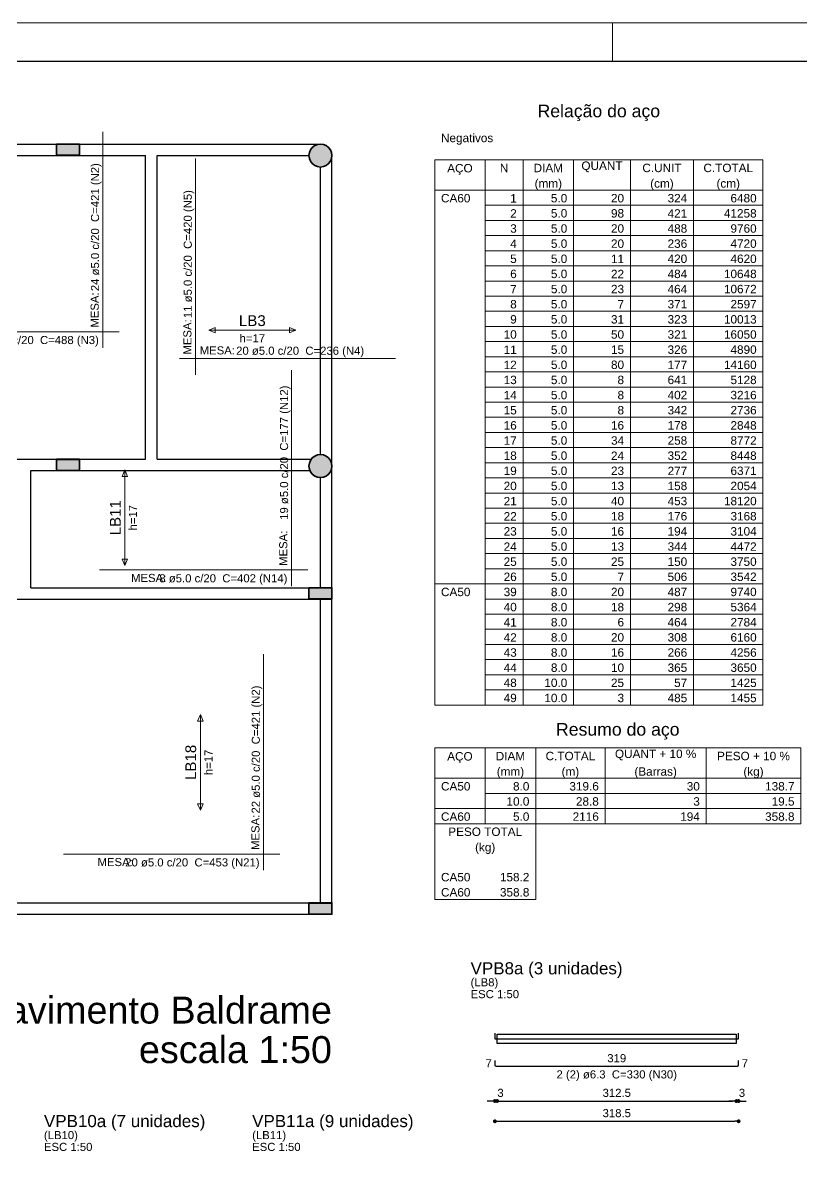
# Model space of a CAD drawing. Header units: millimetres. Extents: x 0 to 84.1, y 0 to 59.4.
# Drawn here: x 50.69 to 71.03, y 29.61 to 59.4 of the extents above; entities that cross this region are included whole.
import ezdxf

# ---------------------------------------------------------------- set-up
doc = ezdxf.new("R2010")
doc.units = ezdxf.units.MM
doc.header["$MEASUREMENT"] = 0
doc.layers.get('0').update_dxf_attribs({"color": 1, "lineweight": 13})
for name, color, linetype, lineweight in [('Descrição da armadura', 2, 'Continuous', 20), ('DT-Forma', 4, 'Continuous', 30), ('DT-Relação do aço', 2, 'Continuous', 20), ('DT-Textos', 2, 'Continuous', 20), ('DT-Título', 3, 'Continuous', 25), ('FO-Pilares', 5, 'Continuous', 35), ('FO-Vigas', 3, 'Continuous', 25), ('FOLHA EXTERNA', 1, 'Continuous', 13), ('Folha_padrão', 3, 'Continuous', 25), ('Textos armaduras', 1, 'Continuous', 13)]:
    doc.layers.add(name, color=color, linetype=linetype, lineweight=lineweight)
for name, color, linetype in [('DT-Armadura positiva', 170, 'Continuous'), ('DT-Cotas', 12, 'Continuous'), ('FO-Hachuras dos pilares', 18, 'Continuous')]:
    doc.layers.add(name, color=color, linetype=linetype)
doc.styles.add('Arial', font='')
doc.styles.get('Arial').set_extended_font_data('Arial')
doc.dimstyles.new('UM_50.000000', dxfattribs={"dimtxt": 0.18, "dimasz": 0.1, "dimexe": 0.1, "dimexo": 0.2, "dimgap": 0, "dimtad": 1, "dimtih": 1, "dimtoh": 1, "dimdec": 1, "dimlfac": 50, "dimzin": 0, "dimdsep": 46, "dimtxsty": 'Standard', "dimcen": 0.09, "dimdle": 0.1, "dimadec": 1, "dimazin": 2, "dimtfac": 1, "dimtdec": 4, "dimtofl": 0, "dimtmove": 0, "dimatfit": 3, "dimfxl": 1, "dimtolj": 1, "dimarcsym": 0})

# ---------------------------------------------------------------- blocks, each defined once
blk = doc.blocks.new('_Dot')
at = {"color": 0, "linetype": 'ByBlock', "lineweight": -2}
blk.add_line((-0.5, 0), (-1, 0), dxfattribs=at)
at = {"color": 0, "linetype": 'ByBlock', "const_width": 0.5}
blk.add_lwpolyline([(-0.25, 0, 1), (0.25, 0, 1)], format="xyb", close=True, dxfattribs=at)
blk = doc.blocks.new('*D44')
at = {"layer": 'Defpoints', "color": 0}
for p in [(63.026, 30.676), (69.396, 30.676), (69.396, 30.676)]:
    blk.add_point(p, dxfattribs=at)
at = {"layer": 'DT-Cotas', "color": 0, "lineweight": -2}
blk.add_line((63.126, 30.676), (69.296, 30.676), dxfattribs=at)
at = {"layer": 'DT-Cotas', "color": 0, "lineweight": -2, "xscale": 0.1, "yscale": 0.1, "zscale": 0.1, "rotation": 180}
blk.add_blockref('_Dot', (63.026, 30.676), dxfattribs=at)
at = {"layer": 'DT-Cotas', "color": 0, "lineweight": -2, "xscale": 0.1, "yscale": 0.1, "zscale": 0.1}
blk.add_blockref('_Dot', (69.396, 30.676), dxfattribs=at)
at = {"layer": 'DT-Cotas', "insert": (66.211, 30.888), "char_height": 0.2118, "attachment_point": 5, "rotation": 0.0057, "style": 'Arial'}
blk.add_mtext('\\A1;318.5', dxfattribs=at)
blk = doc.blocks.new('*D45')
at = {"layer": 'Defpoints', "color": 0}
for p in [(63.026, 31.206), (63.086, 31.206), (63.086, 31.206)]:
    blk.add_point(p, dxfattribs=at)
at = {"layer": 'DT-Cotas', "color": 0, "lineweight": -2}
for p, q in [((62.926, 31.206), (62.826, 31.206)), ((63.186, 31.206), (63.286, 31.206))]:
    blk.add_line(p, q, dxfattribs=at)
at = {"layer": 'DT-Cotas', "color": 0, "lineweight": -2, "xscale": 0.1, "yscale": 0.1, "zscale": 0.1}
blk.add_blockref('_Dot', (63.026, 31.206), dxfattribs=at)
at = {"layer": 'DT-Cotas', "color": 0, "lineweight": -2, "xscale": 0.1, "yscale": 0.1, "zscale": 0.1, "rotation": 180}
blk.add_blockref('_Dot', (63.086, 31.206), dxfattribs=at)
at = {"layer": 'DT-Cotas', "insert": (63.173, 31.418), "char_height": 0.2118, "attachment_point": 5, "rotation": 0.0057, "style": 'Arial'}
blk.add_mtext('\\A1;3', dxfattribs=at)
blk = doc.blocks.new('*D46')
at = {"layer": 'Defpoints', "color": 0}
for p in [(63.086, 31.206), (69.336, 31.206), (69.336, 31.206)]:
    blk.add_point(p, dxfattribs=at)
at = {"layer": 'DT-Cotas', "color": 0, "lineweight": -2}
blk.add_line((63.186, 31.206), (69.236, 31.206), dxfattribs=at)
at = {"layer": 'DT-Cotas', "color": 0, "lineweight": -2, "xscale": 0.1, "yscale": 0.1, "zscale": 0.1, "rotation": 180}
blk.add_blockref('_Dot', (63.086, 31.206), dxfattribs=at)
at = {"layer": 'DT-Cotas', "color": 0, "lineweight": -2, "xscale": 0.1, "yscale": 0.1, "zscale": 0.1}
blk.add_blockref('_Dot', (69.336, 31.206), dxfattribs=at)
at = {"layer": 'DT-Cotas', "insert": (66.211, 31.418), "char_height": 0.2118, "attachment_point": 5, "rotation": 0.0057, "style": 'Arial'}
blk.add_mtext('\\A1;312.5', dxfattribs=at)
blk = doc.blocks.new('*D47')
at = {"layer": 'Defpoints', "color": 0}
for p in [(69.336, 31.206), (69.396, 31.206), (69.396, 31.206)]:
    blk.add_point(p, dxfattribs=at)
at = {"layer": 'DT-Cotas', "color": 0, "lineweight": -2}
for p, q in [((69.236, 31.206), (69.136, 31.206)), ((69.496, 31.206), (69.596, 31.206))]:
    blk.add_line(p, q, dxfattribs=at)
at = {"layer": 'DT-Cotas', "color": 0, "lineweight": -2, "xscale": 0.1, "yscale": 0.1, "zscale": 0.1}
blk.add_blockref('_Dot', (69.336, 31.206), dxfattribs=at)
at = {"layer": 'DT-Cotas', "color": 0, "lineweight": -2, "xscale": 0.1, "yscale": 0.1, "zscale": 0.1, "rotation": 180}
blk.add_blockref('_Dot', (69.396, 31.206), dxfattribs=at)
at = {"layer": 'DT-Cotas', "insert": (69.483, 31.418), "char_height": 0.2118, "attachment_point": 5, "rotation": 0.0057, "style": 'Arial'}
blk.add_mtext('\\A1;3', dxfattribs=at)

msp = doc.modelspace()

# ---------------------------------------------------------------- hatches: boundary and pattern name
at = {"layer": 'FO-Hachuras dos pilares', "linetype": 'Continuous'}
for points in [[(51.5664, 56.2287), (51.5664, 56.0887), (51.5664, 55.9487), (51.8664, 55.9487), (52.1664, 55.9487), (52.1664, 56.0887), (52.1664, 56.2287), (51.8664, 56.2287)], [(58.7664, 55.9287), (58.7562, 56.0064), (58.7262, 56.0787), (58.6785, 56.1409), (58.6164, 56.1886), (58.544, 56.2185), (58.4664, 56.2287), (58.3887, 56.2185), (58.3164, 56.1886), (58.2542, 56.1409), (58.2066, 56.0787), (58.1766, 56.0064), (58.1664, 55.9287), (58.1766, 55.8511), (58.2066, 55.7787), (58.2542, 55.7166), (58.3164, 55.6689), (58.3887, 55.639), (58.4664, 55.6287), (58.544, 55.639), (58.6164, 55.6689), (58.6785, 55.7166), (58.7262, 55.7787), (58.7562, 55.8511)], [(52.1664, 47.9687), (51.5664, 47.9687), (51.5664, 47.6887), (52.1664, 47.6887), (52.1664, 47.9687)], [(58.7664, 47.8087), (58.7562, 47.8864), (58.7262, 47.9587), (58.6785, 48.0209), (58.6164, 48.0686), (58.544, 48.0985), (58.4664, 48.1087), (58.3887, 48.0985), (58.3164, 48.0686), (58.2542, 48.0209), (58.2066, 47.9587), (58.1766, 47.8864), (58.1664, 47.8087), (58.1766, 47.7311), (58.2066, 47.6587), (58.2542, 47.5966), (58.3164, 47.5489), (58.3887, 47.519), (58.4664, 47.5087), (58.544, 47.519), (58.6164, 47.5489), (58.6785, 47.5966), (58.7262, 47.6587), (58.7562, 47.7311)], [(58.1664, 44.6287), (58.1664, 44.4887), (58.1664, 44.3487), (58.4664, 44.3487), (58.7664, 44.3487), (58.7664, 44.4887), (58.7664, 44.6287), (58.4664, 44.6287)], [(58.7664, 36.3687), (58.1664, 36.3687), (58.1664, 36.0887), (58.7664, 36.0887), (58.7664, 36.3687)]]:
    msp.add_hatch(color=256, dxfattribs=at).paths.add_polyline_path(points)

# ---------------------------------------------------------------- linework, layer by layer
at = {"layer": 'DT-Armadura positiva'}
for p, q in [((63.0257, 32.9782), (63.0257, 32.8333)), ((63.0257, 32.8333), (69.3957, 32.8333)), ((69.3957, 32.8333), (69.3957, 32.9782)), ((63.0257, 32.2648), (63.0257, 32.1514)), ((69.3957, 32.1514), (69.3957, 32.2648)), ((63.0572, 32.1199), (69.3642, 32.1199))]:
    msp.add_line(p, q, dxfattribs=at)
for centre, start, end in [((63.0572, 32.1514), 180, 270), ((69.3642, 32.1514), 270, 0)]:
    msp.add_arc(centre, 0.0315, start, end, dxfattribs=at)
at = {"layer": 'DT-Forma'}
msp.add_lwpolyline([(63.0857, 32.7133), (63.0857, 32.9533), (69.3357, 32.9533), (69.3357, 32.7133), (63.0857, 32.7133)], close=True, dxfattribs=at)
at = {"layer": 'DT-Relação do aço'}
for p, q in [((61.4518, 55.8159), (70.0318, 55.8159)), ((61.4518, 55.8159), (61.4518, 55.0239)), ((62.7718, 55.8159), (62.7718, 55.0239)), ((63.7618, 55.8159), (63.7618, 55.0239)), ((65.0818, 55.8159), (65.0818, 55.0239)), ((66.5668, 55.8159), (66.5668, 55.0239)), ((68.2168, 55.8159), (68.2168, 55.0239)), ((70.0318, 55.8159), (70.0318, 55.0239)), ((61.4518, 55.0239), (70.0318, 55.0239)), ((61.4518, 55.0239), (70.0318, 55.0239)), ((61.4518, 55.0239), (61.4518, 41.5599)), ((62.7718, 55.0239), (62.7718, 41.5599)), ((63.7618, 55.0239), (63.7618, 41.5599)), ((65.0818, 55.0239), (65.0818, 41.5599)), ((66.5668, 55.0239), (66.5668, 41.5599)), ((68.2168, 55.0239), (68.2168, 41.5599)), ((70.0318, 55.0239), (70.0318, 41.5599)), ((62.7718, 54.6279), (70.0318, 54.6279)), ((62.7718, 54.2319), (70.0318, 54.2319)), ((62.7718, 53.8359), (70.0318, 53.8359)), ((62.7718, 53.4399), (70.0318, 53.4399)), ((62.7718, 53.0439), (70.0318, 53.0439)), ((62.7718, 52.6479), (70.0318, 52.6479)), ((62.7718, 52.2519), (70.0318, 52.2519)), ((62.7718, 51.8559), (70.0318, 51.8559)), ((62.7718, 51.4599), (70.0318, 51.4599)), ((62.7718, 51.0639), (70.0318, 51.0639)), ((62.7718, 50.6679), (70.0318, 50.6679)), ((62.7718, 50.2719), (70.0318, 50.2719)), ((62.7718, 49.8759), (70.0318, 49.8759)), ((62.7718, 49.4799), (70.0318, 49.4799)), ((62.7718, 49.0839), (70.0318, 49.0839)), ((62.7718, 48.6879), (70.0318, 48.6879)), ((62.7718, 48.2919), (70.0318, 48.2919)), ((62.7718, 47.8959), (70.0318, 47.8959)), ((62.7718, 47.4999), (70.0318, 47.4999)), ((62.7718, 47.1039), (70.0318, 47.1039)), ((62.7718, 46.7079), (70.0318, 46.7079)), ((62.7718, 46.3119), (70.0318, 46.3119)), ((62.7718, 45.9159), (70.0318, 45.9159)), ((62.7718, 45.5199), (70.0318, 45.5199)), ((62.7718, 45.1239), (70.0318, 45.1239)), ((61.4518, 44.7279), (70.0318, 44.7279)), ((62.7718, 44.3319), (70.0318, 44.3319)), ((62.7718, 43.9359), (70.0318, 43.9359)), ((62.7718, 43.5399), (70.0318, 43.5399)), ((62.7718, 43.1439), (70.0318, 43.1439)), ((62.7718, 42.7479), (70.0318, 42.7479)), ((62.7718, 42.3519), (70.0318, 42.3519)), ((62.7718, 41.9559), (70.0318, 41.9559)), ((61.4518, 41.5599), (70.0318, 41.5599)), ((61.4518, 40.4379), (71.0218, 40.4379)), ((61.4518, 40.4379), (61.4518, 39.6459)), ((62.7718, 40.4379), (62.7718, 39.6459)), ((64.0918, 40.4379), (64.0918, 39.6459)), ((65.9068, 40.4379), (65.9068, 39.6459)), ((68.5468, 40.4379), (68.5468, 39.6459)), ((71.0218, 40.4379), (71.0218, 39.6459)), ((61.4518, 39.6459), (71.0218, 39.6459)), ((61.4518, 39.6459), (62.7718, 39.6459)), ((61.4518, 39.6459), (61.4518, 38.4579)), ((62.7718, 39.6459), (64.0918, 39.6459)), ((62.7718, 39.6459), (62.7718, 38.4579)), ((64.0918, 39.6459), (65.9068, 39.6459)), ((64.0918, 39.6459), (64.0918, 38.4579)), ((65.9068, 39.6459), (68.5468, 39.6459)), ((65.9068, 39.6459), (65.9068, 38.4579)), ((68.5468, 39.6459), (71.0218, 39.6459)), ((68.5468, 39.6459), (68.5468, 38.4579)), ((71.0218, 39.6459), (71.0218, 38.4579)), ((62.7718, 39.2499), (64.0918, 39.2499)), ((64.0918, 39.2499), (65.9068, 39.2499)), ((65.9068, 39.2499), (68.5468, 39.2499)), ((68.5468, 39.2499), (71.0218, 39.2499)), ((61.4518, 38.8539), (62.7718, 38.8539)), ((62.7718, 38.8539), (64.0918, 38.8539)), ((64.0918, 38.8539), (65.9068, 38.8539)), ((65.9068, 38.8539), (68.5468, 38.8539)), ((68.5468, 38.8539), (71.0218, 38.8539)), ((61.4518, 38.4579), (71.0218, 38.4579)), ((61.4518, 38.4579), (61.4518, 37.2699)), ((64.0918, 38.4579), (64.0918, 37.2699)), ((61.4518, 37.2699), (61.4518, 36.4779)), ((64.0918, 37.2699), (64.0918, 36.4779)), ((61.4518, 36.4779), (64.0918, 36.4779))]:
    msp.add_line(p, q, dxfattribs=at)
at = {"layer": 'DT-Textos'}
for p, q in [((52.7806, 50.8997), (52.7806, 56.5516)), ((55.2035, 50.1958), (55.2035, 55.8477)), ((53.2042, 51.3233), (47.5523, 51.3233)), ((55.7161, 51.4313), (55.5466, 51.3607)), ((55.5466, 51.3607), (55.7161, 51.2901)), ((55.7161, 51.2901), (55.7161, 51.4313)), ((56.1114, 51.3607), (57.2607, 51.3607)), ((57.8255, 51.3607), (57.6561, 51.4313)), ((57.6561, 51.4313), (57.6561, 51.2901)), ((57.6561, 51.2901), (57.8255, 51.3607)), ((54.7799, 50.6194), (60.4317, 50.6194)), ((57.709, 44.6688), (57.709, 50.3207)), ((53.3522, 47.7082), (53.2816, 47.5388)), ((53.4228, 47.5388), (53.3522, 47.7082)), ((53.2816, 47.5388), (53.4228, 47.5388)), ((53.3522, 45.7726), (53.3522, 47.1434)), ((53.4228, 45.3772), (53.2816, 45.3772)), ((53.2816, 45.3772), (53.3522, 45.2078)), ((53.3522, 45.2078), (53.4228, 45.3772)), ((58.1326, 45.0924), (52.6926, 45.0924)), ((56.9818, 37.2406), (56.9818, 42.8925)), ((55.3275, 41.31), (55.2569, 41.1405)), ((55.2569, 41.1405), (55.3981, 41.1405)), ((55.3981, 41.1405), (55.3275, 41.31)), ((55.3275, 39.3744), (55.3275, 40.7452)), ((55.3981, 38.979), (55.2569, 38.979)), ((55.2569, 38.979), (55.3275, 38.8096)), ((55.3275, 38.8096), (55.3981, 38.979)), ((57.4054, 37.6642), (51.7535, 37.6642))]:
    msp.add_line(p, q, dxfattribs=at)
for points in [[(56.1114, 51.3607), (55.5466, 51.3607)], [(57.2607, 51.3607), (57.8255, 51.3607)], [(53.3522, 47.1434), (53.3522, 47.7082)], [(53.3522, 45.7726), (53.3522, 45.2078)], [(55.3275, 40.7452), (55.3275, 41.31)], [(55.3275, 39.3744), (55.3275, 38.8096)]]:
    msp.add_lwpolyline(points, dxfattribs=at)
at = {"layer": 'FO-Hachuras dos pilares'}
for p, q in [((51.5664, 55.9487), (52.1664, 55.9487)), ((52.1664, 47.9687), (51.5664, 47.9687)), ((58.1664, 44.3487), (58.7664, 44.3487)), ((58.7664, 36.3687), (58.1664, 36.3687))]:
    msp.add_line(p, q, dxfattribs=at)
at = {"layer": 'FO-Pilares'}
for points in [[(51.5664, 56.2287), (51.5664, 56.0787), (51.5664, 55.9287), (51.8664, 55.9287), (52.1664, 55.9287), (52.1664, 56.0787), (52.1664, 56.2287), (51.8664, 56.2287), (51.5664, 56.2287)], [(58.7664, 55.9287), (58.7562, 56.0064), (58.7262, 56.0787), (58.6785, 56.1409), (58.6164, 56.1886), (58.544, 56.2185), (58.4664, 56.2287), (58.3887, 56.2185), (58.3164, 56.1886), (58.2542, 56.1409), (58.2066, 56.0787), (58.1766, 56.0064), (58.1664, 55.9287), (58.1766, 55.8511), (58.2066, 55.7787), (58.2542, 55.7166), (58.3164, 55.6689), (58.3887, 55.639), (58.4664, 55.6287), (58.544, 55.639), (58.6164, 55.6689), (58.6785, 55.7166), (58.7262, 55.7787), (58.7562, 55.8511), (58.7664, 55.9287)], [(51.5664, 47.9887), (51.5664, 47.6887), (52.1664, 47.6887), (52.1664, 47.9887), (51.5664, 47.9887)], [(58.7664, 47.8087), (58.7562, 47.8864), (58.7262, 47.9587), (58.6785, 48.0209), (58.6164, 48.0686), (58.544, 48.0985), (58.4664, 48.1087), (58.3887, 48.0985), (58.3164, 48.0686), (58.2542, 48.0209), (58.2066, 47.9587), (58.1766, 47.8864), (58.1664, 47.8087), (58.1766, 47.7311), (58.2066, 47.6587), (58.2542, 47.5966), (58.3164, 47.5489), (58.3887, 47.519), (58.4664, 47.5087), (58.544, 47.519), (58.6164, 47.5489), (58.6785, 47.5966), (58.7262, 47.6587), (58.7562, 47.7311), (58.7664, 47.8087)], [(58.1664, 44.6287), (58.1664, 44.4787), (58.1664, 44.3287), (58.4664, 44.3287), (58.7664, 44.3287), (58.7664, 44.4787), (58.7664, 44.6287), (58.4664, 44.6287), (58.1664, 44.6287)], [(58.1664, 36.3887), (58.1664, 36.0887), (58.7664, 36.0887), (58.7664, 36.3887), (58.1664, 36.3887)]]:
    msp.add_lwpolyline(points, close=True, dxfattribs=at)
at = {"layer": 'FO-Vigas'}
for p, q in [((44.6264, 56.2287), (51.5664, 56.2287)), ((52.1664, 56.2287), (54.0464, 56.2287)), ((54.0464, 56.2287), (58.4664, 56.2287)), ((44.6264, 55.9287), (51.5664, 55.9287)), ((52.1664, 55.9287), (53.8964, 55.9287)), ((53.8964, 47.9887), (53.8964, 55.9287)), ((54.1964, 47.9887), (54.1964, 55.9287)), ((54.1964, 55.9287), (58.1664, 55.9287)), ((58.7664, 47.8087), (58.7664, 55.9287)), ((58.4664, 48.1087), (58.4664, 55.6287)), ((44.6264, 47.9887), (50.7464, 47.9887)), ((50.7464, 47.9887), (51.5664, 47.9887)), ((52.1664, 47.9887), (53.8964, 47.9887)), ((54.1964, 47.9887), (58.2296, 47.9887)), ((50.8964, 47.6887), (51.5664, 47.6887)), ((50.8964, 44.6287), (50.8964, 47.6887)), ((52.1664, 47.6887), (54.0464, 47.6887)), ((54.0464, 47.6887), (58.1941, 47.6887)), ((58.7664, 44.6287), (58.7664, 47.8087)), ((58.4664, 44.6287), (58.4664, 47.5087)), ((50.8964, 44.6287), (58.1664, 44.6287)), ((50.0464, 44.3287), (50.7464, 44.3287)), ((50.7464, 44.3287), (58.1664, 44.3287)), ((58.4664, 36.3887), (58.4664, 44.3287)), ((58.7664, 36.3887), (58.7664, 44.3287)), ((50.0464, 36.3887), (58.1664, 36.3887)), ((50.0464, 36.0887), (58.1664, 36.0887))]:
    msp.add_line(p, q, dxfattribs=at)
at = {"layer": 'FOLHA EXTERNA', "color": 2, "linetype": 'Continuous'}
for points in [[(0, 0), (84.1, 0), (84.1, 59.4), (0, 59.4), (0, 0)], [(66.1, 59.4), (66.1, 58.4076)]]:
    msp.add_lwpolyline(points, dxfattribs=at)
at = {"layer": 'Folha_padrão', "color": 6, "linetype": 'Continuous'}
msp.add_lwpolyline([(3, 58.4), (83.1, 58.4), (83.1, 1), (3, 1), (3, 58.4)], dxfattribs=at)

# ---------------------------------------------------------------- texts
at = {"layer": 'Descrição da armadura', "char_height": 0.2118, "attachment_point": 7, "rotation": 90.00021, "line_spacing_factor": 0.9, "style": 'Arial'}
for s, insert, width in [('24 ø5.0 c/20  C=421 (N2)', (52.7443, 52.3824), 6.692364), ('11 ø5.0 c/20  C=420 (N5)', (55.1679, 51.6784), 6.692364), ('19 ø5.0 c/20  C=177 (N12)', (57.6847, 46.4029), 7.021365), ('22 ø5.0 c/20  C=421 (N2)', (56.9455, 38.7233), 6.692364)]:
    msp.add_mtext(s, dxfattribs=dict(at, insert=insert, width=width))
at = {"layer": 'Descrição da armadura', "char_height": 0.2118, "line_spacing_factor": 0.9, "style": 'Arial'}
for s, insert, width, attachment_point in [('20 ø5.0 c/20  C=488 (N3)', (52.6743, 50.9354), 6.692364, 9), ('20 ø5.0 c/20  C=236 (N4)', (56.2629, 50.6554), 6.692364, 7), ('8 ø5.0 c/20  C=402 (N14)', (57.6027, 44.7045), 6.692364, 9), ('20 ø5.0 c/20  C=453 (N21)', (56.8755, 37.2763), 7.021365, 9), ('2 (2) ø6.3  C=330 (N30)', (66.2103, 31.7324), 6.296853, 8)]:
    msp.add_mtext(s, dxfattribs=dict(at, insert=insert, width=width, attachment_point=attachment_point))
at = {"layer": 'DT-Relação do aço', "line_spacing_factor": 0.9, "style": 'Arial'}
for s, insert, char_height, width, attachment_point in [('Relação do aço', (65.7418, 56.8279), 0.33, 6.406326, 8), ('Negativos', (61.6168, 56.2119), 0.22, 2.733232, 7), ('QUANT', (65.8243, 55.4925), 0.22, 2.152043, 8), ('C.UNIT', (67.3918, 55.4925), 0.22, 2.049085, 8), ('C.TOTAL', (69.1243, 55.4925), 0.22, 2.596067, 8), ('AÇO', (62.1118, 55.4199), 0.22, 1.332409, 8), ('N', (63.2668, 55.4925), 0.22, 0.444024, 8), ('DIAM', (64.4218, 55.4925), 0.22, 1.536982, 8), ('(mm)', (64.4218, 55.0239), 0.22, 1.433354, 8), ('(cm)', (67.3918, 55.0239), 0.22, 1.228781, 8), ('(cm)', (69.1243, 55.0239), 0.22, 1.228781, 8), ('CA60', (61.6168, 54.7005), 0.22, 1.537652, 7), ('1', (63.5968, 54.7005), 0.22, 0.341738, 9), ('5.0', (64.9168, 54.7005), 0.22, 0.854177, 9), ('20', (66.4018, 54.7005), 0.22, 0.683476, 9), ('324', (68.0518, 54.7005), 0.22, 1.025213, 9), ('6480', (69.8668, 54.7005), 0.22, 1.366951, 9), ('2', (63.5968, 54.3045), 0.22, 0.341738, 9), ('5.0', (64.9168, 54.3045), 0.22, 0.854177, 9), ('98', (66.4018, 54.3045), 0.22, 0.683476, 9), ('421', (68.0518, 54.3045), 0.22, 1.025213, 9), ('41258', (69.8668, 54.3045), 0.22, 1.708689, 9), ('3', (63.5968, 53.9085), 0.22, 0.341738, 9), ('5.0', (64.9168, 53.9085), 0.22, 0.854177, 9), ('20', (66.4018, 53.9085), 0.22, 0.683476, 9), ('488', (68.0518, 53.9085), 0.22, 1.025213, 9), ('9760', (69.8668, 53.9085), 0.22, 1.366951, 9), ('4', (63.5968, 53.5125), 0.22, 0.341738, 9), ('5.0', (64.9168, 53.5125), 0.22, 0.854177, 9), ('20', (66.4018, 53.5125), 0.22, 0.683476, 9), ('236', (68.0518, 53.5125), 0.22, 1.025213, 9), ('4720', (69.8668, 53.5125), 0.22, 1.366951, 9), ('5', (63.5968, 53.1165), 0.22, 0.341738, 9), ('5.0', (64.9168, 53.1165), 0.22, 0.854177, 9), ('11', (66.4018, 53.1165), 0.22, 0.683476, 9), ('420', (68.0518, 53.1165), 0.22, 1.025213, 9), ('4620', (69.8668, 53.1165), 0.22, 1.366951, 9), ('6', (63.5968, 52.7205), 0.22, 0.341738, 9), ('5.0', (64.9168, 52.7205), 0.22, 0.854177, 9), ('22', (66.4018, 52.7205), 0.22, 0.683476, 9), ('484', (68.0518, 52.7205), 0.22, 1.025213, 9), ('10648', (69.8668, 52.7205), 0.22, 1.708689, 9), ('7', (63.5968, 52.3245), 0.22, 0.341738, 9), ('5.0', (64.9168, 52.3245), 0.22, 0.854177, 9), ('23', (66.4018, 52.3245), 0.22, 0.683476, 9), ('464', (68.0518, 52.3245), 0.22, 1.025213, 9), ('10672', (69.8668, 52.3245), 0.22, 1.708689, 9), ('8', (63.5968, 51.9285), 0.22, 0.341738, 9), ('5.0', (64.9168, 51.9285), 0.22, 0.854177, 9), ('7', (66.4018, 51.9285), 0.22, 0.341738, 9), ('371', (68.0518, 51.9285), 0.22, 1.025213, 9), ('2597', (69.8668, 51.9285), 0.22, 1.366951, 9), ('9', (63.5968, 51.5325), 0.22, 0.341738, 9), ('5.0', (64.9168, 51.5325), 0.22, 0.854177, 9), ('31', (66.4018, 51.5325), 0.22, 0.683476, 9), ('323', (68.0518, 51.5325), 0.22, 1.025213, 9), ('10013', (69.8668, 51.5325), 0.22, 1.708689, 9), ('10', (63.5968, 51.1365), 0.22, 0.683476, 9), ('5.0', (64.9168, 51.1365), 0.22, 0.854177, 9), ('50', (66.4018, 51.1365), 0.22, 0.683476, 9), ('321', (68.0518, 51.1365), 0.22, 1.025213, 9), ('16050', (69.8668, 51.1365), 0.22, 1.708689, 9), ('11', (63.5968, 50.7405), 0.22, 0.683476, 9), ('5.0', (64.9168, 50.7405), 0.22, 0.854177, 9), ('15', (66.4018, 50.7405), 0.22, 0.683476, 9), ('326', (68.0518, 50.7405), 0.22, 1.025213, 9), ('4890', (69.8668, 50.7405), 0.22, 1.366951, 9), ('12', (63.5968, 50.3445), 0.22, 0.683476, 9), ('5.0', (64.9168, 50.3445), 0.22, 0.854177, 9), ('80', (66.4018, 50.3445), 0.22, 0.683476, 9), ('177', (68.0518, 50.3445), 0.22, 1.025213, 9), ('14160', (69.8668, 50.3445), 0.22, 1.708689, 9), ('13', (63.5968, 49.9485), 0.22, 0.683476, 9), ('5.0', (64.9168, 49.9485), 0.22, 0.854177, 9), ('8', (66.4018, 49.9485), 0.22, 0.341738, 9), ('641', (68.0518, 49.9485), 0.22, 1.025213, 9), ('5128', (69.8668, 49.9485), 0.22, 1.366951, 9), ('14', (63.5968, 49.5525), 0.22, 0.683476, 9), ('5.0', (64.9168, 49.5525), 0.22, 0.854177, 9), ('8', (66.4018, 49.5525), 0.22, 0.341738, 9), ('402', (68.0518, 49.5525), 0.22, 1.025213, 9), ('3216', (69.8668, 49.5525), 0.22, 1.366951, 9), ('15', (63.5968, 49.1565), 0.22, 0.683476, 9), ('5.0', (64.9168, 49.1565), 0.22, 0.854177, 9), ('8', (66.4018, 49.1565), 0.22, 0.341738, 9), ('342', (68.0518, 49.1565), 0.22, 1.025213, 9), ('2736', (69.8668, 49.1565), 0.22, 1.366951, 9), ('16', (63.5968, 48.7605), 0.22, 0.683476, 9), ('5.0', (64.9168, 48.7605), 0.22, 0.854177, 9), ('16', (66.4018, 48.7605), 0.22, 0.683476, 9), ('178', (68.0518, 48.7605), 0.22, 1.025213, 9), ('2848', (69.8668, 48.7605), 0.22, 1.366951, 9), ('17', (63.5968, 48.3645), 0.22, 0.683476, 9), ('5.0', (64.9168, 48.3645), 0.22, 0.854177, 9), ('34', (66.4018, 48.3645), 0.22, 0.683476, 9), ('258', (68.0518, 48.3645), 0.22, 1.025213, 9), ('8772', (69.8668, 48.3645), 0.22, 1.366951, 9), ('18', (63.5968, 47.9685), 0.22, 0.683476, 9), ('5.0', (64.9168, 47.9685), 0.22, 0.854177, 9), ('24', (66.4018, 47.9685), 0.22, 0.683476, 9), ('352', (68.0518, 47.9685), 0.22, 1.025213, 9), ('8448', (69.8668, 47.9685), 0.22, 1.366951, 9), ('19', (63.5968, 47.5725), 0.22, 0.683476, 9), ('5.0', (64.9168, 47.5725), 0.22, 0.854177, 9), ('23', (66.4018, 47.5725), 0.22, 0.683476, 9), ('277', (68.0518, 47.5725), 0.22, 1.025213, 9), ('6371', (69.8668, 47.5725), 0.22, 1.366951, 9), ('20', (63.5968, 47.1765), 0.22, 0.683476, 9), ('5.0', (64.9168, 47.1765), 0.22, 0.854177, 9), ('13', (66.4018, 47.1765), 0.22, 0.683476, 9), ('158', (68.0518, 47.1765), 0.22, 1.025213, 9), ('2054', (69.8668, 47.1765), 0.22, 1.366951, 9), ('21', (63.5968, 46.7805), 0.22, 0.683476, 9), ('5.0', (64.9168, 46.7805), 0.22, 0.854177, 9), ('40', (66.4018, 46.7805), 0.22, 0.683476, 9), ('453', (68.0518, 46.7805), 0.22, 1.025213, 9), ('18120', (69.8668, 46.7805), 0.22, 1.708689, 9), ('22', (63.5968, 46.3845), 0.22, 0.683476, 9), ('5.0', (64.9168, 46.3845), 0.22, 0.854177, 9), ('18', (66.4018, 46.3845), 0.22, 0.683476, 9), ('176', (68.0518, 46.3845), 0.22, 1.025213, 9), ('3168', (69.8668, 46.3845), 0.22, 1.366951, 9), ('23', (63.5968, 45.9885), 0.22, 0.683476, 9), ('5.0', (64.9168, 45.9885), 0.22, 0.854177, 9), ('16', (66.4018, 45.9885), 0.22, 0.683476, 9), ('194', (68.0518, 45.9885), 0.22, 1.025213, 9), ('3104', (69.8668, 45.9885), 0.22, 1.366951, 9), ('24', (63.5968, 45.5925), 0.22, 0.683476, 9), ('5.0', (64.9168, 45.5925), 0.22, 0.854177, 9), ('13', (66.4018, 45.5925), 0.22, 0.683476, 9), ('344', (68.0518, 45.5925), 0.22, 1.025213, 9), ('4472', (69.8668, 45.5925), 0.22, 1.366951, 9), ('25', (63.5968, 45.1965), 0.22, 0.683476, 9), ('5.0', (64.9168, 45.1965), 0.22, 0.854177, 9), ('25', (66.4018, 45.1965), 0.22, 0.683476, 9), ('150', (68.0518, 45.1965), 0.22, 1.025213, 9), ('3750', (69.8668, 45.1965), 0.22, 1.366951, 9), ('26', (63.5968, 44.8005), 0.22, 0.683476, 9), ('5.0', (64.9168, 44.8005), 0.22, 0.854177, 9), ('7', (66.4018, 44.8005), 0.22, 0.341738, 9), ('506', (68.0518, 44.8005), 0.22, 1.025213, 9), ('3542', (69.8668, 44.8005), 0.22, 1.366951, 9), ('CA50', (61.6168, 44.4045), 0.22, 1.537652, 7), ('39', (63.5968, 44.4045), 0.22, 0.683476, 9), ('8.0', (64.9168, 44.4045), 0.22, 0.854177, 9), ('20', (66.4018, 44.4045), 0.22, 0.683476, 9), ('487', (68.0518, 44.4045), 0.22, 1.025213, 9), ('9740', (69.8668, 44.4045), 0.22, 1.366951, 9), ('40', (63.5968, 44.0085), 0.22, 0.683476, 9), ('8.0', (64.9168, 44.0085), 0.22, 0.854177, 9), ('18', (66.4018, 44.0085), 0.22, 0.683476, 9), ('298', (68.0518, 44.0085), 0.22, 1.025213, 9), ('5364', (69.8668, 44.0085), 0.22, 1.366951, 9), ('41', (63.5968, 43.6125), 0.22, 0.683476, 9), ('8.0', (64.9168, 43.6125), 0.22, 0.854177, 9), ('6', (66.4018, 43.6125), 0.22, 0.341738, 9), ('464', (68.0518, 43.6125), 0.22, 1.025213, 9), ('2784', (69.8668, 43.6125), 0.22, 1.366951, 9), ('42', (63.5968, 43.2165), 0.22, 0.683476, 9), ('8.0', (64.9168, 43.2165), 0.22, 0.854177, 9), ('20', (66.4018, 43.2165), 0.22, 0.683476, 9), ('308', (68.0518, 43.2165), 0.22, 1.025213, 9), ('6160', (69.8668, 43.2165), 0.22, 1.366951, 9), ('43', (63.5968, 42.8205), 0.22, 0.683476, 9), ('8.0', (64.9168, 42.8205), 0.22, 0.854177, 9), ('16', (66.4018, 42.8205), 0.22, 0.683476, 9), ('266', (68.0518, 42.8205), 0.22, 1.025213, 9), ('4256', (69.8668, 42.8205), 0.22, 1.366951, 9), ('44', (63.5968, 42.4245), 0.22, 0.683476, 9), ('8.0', (64.9168, 42.4245), 0.22, 0.854177, 9), ('10', (66.4018, 42.4245), 0.22, 0.683476, 9), ('365', (68.0518, 42.4245), 0.22, 1.025213, 9), ('3650', (69.8668, 42.4245), 0.22, 1.366951, 9), ('48', (63.5968, 42.0285), 0.22, 0.683476, 9), ('10.0', (64.9168, 42.0285), 0.22, 1.195915, 9), ('25', (66.4018, 42.0285), 0.22, 0.683476, 9), ('57', (68.0518, 42.0285), 0.22, 0.683476, 9), ('1425', (69.8668, 42.0285), 0.22, 1.366951, 9), ('49', (63.5968, 41.6325), 0.22, 0.683476, 9), ('10.0', (64.9168, 41.6325), 0.22, 1.195915, 9), ('3', (66.4018, 41.6325), 0.22, 0.341738, 9), ('485', (68.0518, 41.6325), 0.22, 1.025213, 9), ('1455', (69.8668, 41.6325), 0.22, 1.366951, 9), ('Resumo do aço', (66.2368, 40.6579), 0.33, 6.457134, 8), ('AÇO', (62.1118, 40.0419), 0.22, 1.332409, 8), ('DIAM', (63.4318, 40.1145), 0.22, 1.536982, 8), ('C.TOTAL', (64.9993, 40.1145), 0.22, 2.596067, 8), ('QUANT + 10 %', (67.2268, 40.1145), 0.22, 4.25311, 8), ('PESO + 10 %', (69.7843, 40.1145), 0.22, 3.809756, 8), ('(mm)', (63.4318, 39.6459), 0.22, 1.433354, 8), ('(m)', (64.9993, 39.6459), 0.22, 0.92125, 8), ('(Barras)', (67.2268, 39.6459), 0.22, 2.219451, 8), ('(kg)', (69.7843, 39.6459), 0.22, 1.058415, 8), ('CA50', (61.6168, 39.3225), 0.22, 1.537652, 7), ('8.0', (63.9268, 39.3225), 0.22, 0.854177, 9), ('319.6', (65.7418, 39.3225), 0.22, 1.537652, 9), ('30', (68.3818, 39.3225), 0.22, 0.683476, 9), ('138.7', (70.8568, 39.3225), 0.22, 1.537652, 9), ('10.0', (63.9268, 38.9265), 0.22, 1.195915, 9), ('28.8', (65.7418, 38.9265), 0.22, 1.195915, 9), ('3', (68.3818, 38.9265), 0.22, 0.341738, 9), ('19.5', (70.8568, 38.9265), 0.22, 1.195915, 9), ('CA60', (61.6168, 38.5305), 0.22, 1.537652, 7), ('5.0', (63.9268, 38.5305), 0.22, 0.854177, 9), ('2116', (65.7418, 38.5305), 0.22, 1.366951, 9), ('194', (68.3818, 38.5305), 0.22, 1.025213, 9), ('358.8', (70.8568, 38.5305), 0.22, 1.537652, 9), ('PESO TOTAL', (62.7718, 38.1345), 0.22, 3.860732, 8), ('(kg)', (62.7718, 37.6659), 0.22, 1.058415, 8), ('CA50', (61.6168, 36.9465), 0.22, 1.537652, 7), ('158.2', (63.9268, 36.9465), 0.22, 1.537652, 9), ('CA60', (61.6168, 36.5505), 0.22, 1.537652, 7), ('358.8', (63.9268, 36.5505), 0.22, 1.537652, 9)]:
    msp.add_mtext(s, dxfattribs=dict(at, insert=insert, char_height=char_height, width=width, attachment_point=attachment_point))
at = {"layer": 'DT-Textos', "rotation": 90.00021, "line_spacing_factor": 0.798, "style": 'Arial'}
for s, insert, char_height, width, attachment_point in [('MESA:', (52.6744, 51.4294), 0.2118, 1.2708, 7), ('MESA:', (55.098, 50.7254), 0.2118, 1.2708, 7), ('LB11', (53.246, 46.4577), 0.2824, 1.35552, 8), ('h=17', (53.6703, 46.4577), 0.2118, 1.01664, 8), ('MESA:', (57.6028, 45.1985), 0.2118, 1.2708, 7), ('LB18', (55.2214, 40.0603), 0.2824, 1.35552, 8), ('h=17', (55.6457, 40.0603), 0.2118, 1.01664, 8), ('MESA:', (56.8756, 37.7703), 0.2118, 1.2708, 7)]:
    msp.add_mtext(s, dxfattribs=dict(at, insert=insert, char_height=char_height, width=width, attachment_point=attachment_point))
at = {"layer": 'DT-Textos', "line_spacing_factor": 0.798, "style": 'Arial'}
for s, insert, char_height, width, attachment_point in [('LB3', (56.6859, 51.4666), 0.2824, 1.01664, 8), ('h=17', (56.6859, 51.0433), 0.2118, 1.01664, 8), ('MESA:', (55.3099, 50.7253), 0.2118, 1.2708, 7), ('MESA:', (54.4367, 44.7744), 0.2118, 1.2708, 9), ('MESA:', (53.5615, 37.3462), 0.2118, 1.2708, 9)]:
    msp.add_mtext(s, dxfattribs=dict(at, insert=insert, char_height=char_height, width=width, attachment_point=attachment_point))
at = {"layer": 'DT-Título', "line_spacing_factor": 0.798, "style": 'Arial'}
for s, insert, char_height, width, attachment_point in [('VPB8a (3 unidades)', (62.3903, 34.4224), 0.3177, 6.86232, 7), ('(LB8)', (62.3903, 34.1404), 0.2118, 1.2708, 7), ('Armação negativa e mesa das lajes do pavimento Baldrame', (58.7665, 33.0137), 0.706, 46.596, 9), ('ESC 1:50', (62.3903, 33.8923), 0.2118, 2.03328, 7), ('escala 1:50', (58.7665, 32.1877), 0.706, 9.3192, 9), ('VPB10a (7 unidades)', (51.24, 30.4274), 0.3177, 7.24356, 7), ('VPB11a (9 unidades)', (56.6812, 30.4274), 0.3177, 7.24356, 7), ('(LB10)', (51.24, 30.1454), 0.2118, 1.52496, 7), ('(LB11)', (56.6812, 30.1454), 0.2118, 1.52496, 7), ('ESC 1:50', (51.24, 29.8973), 0.2118, 2.03328, 7), ('ESC 1:50', (56.6812, 29.8973), 0.2118, 2.03328, 7)]:
    msp.add_mtext(s, dxfattribs=dict(at, insert=insert, char_height=char_height, width=width, attachment_point=attachment_point))
at = {"layer": 'Textos armaduras', "char_height": 0.2118, "line_spacing_factor": 0.9, "style": 'Arial'}
for s, insert, width, attachment_point in [('7', (62.9444, 32.0864), 0.729, 9), ('319', (66.2107, 32.2172), 1.387001, 8), ('7', (69.477, 32.2982), 0.729, 1)]:
    msp.add_mtext(s, dxfattribs=dict(at, insert=insert, width=width, attachment_point=attachment_point))

# ---------------------------------------------------------------- dimensions: what is measured, and where the dimension line sits
at = {"layer": 'DT-Cotas'}
for base, p1, p2, picture, middle in [((63.0857, 31.2058), (63.0257, 31.2058), (63.0857, 31.2058), '*D45', (63.1732, 31.4176)), ((69.3357, 31.2058), (63.0857, 31.2058), (69.3357, 31.2058), '*D46', (66.2107, 31.4176)), ((69.3957, 31.2058), (69.3357, 31.2058), (69.3957, 31.2058), '*D47', (69.4832, 31.4176)), ((69.3957, 30.6763), (63.0257, 30.6763), (69.3957, 30.6763), '*D44', (66.2107, 30.8881))]:
    dim = msp.add_linear_dim(base=base, p1=p1, p2=p2, dimstyle='UM_50.000000', override={"dimtxt": 0.2118, "dimasz": 0.1, "dimexe": 0.1, "dimexo": 0.2, "dimtad": 1, "dimtih": 0, "dimtoh": 0, "dimdec": 1, "dimlfac": 50, "dimzin": 8, "dimtxsty": 'Arial', "dimblk": 'Dot', "dimblk1": 'Dot', "dimblk2": 'Dot', "dimsah": 1, "dimdle": 0.1, "dimse1": 1, "dimse2": 1, "dimclrt": 256, "dimadec": 1, "dimazin": 3, "dimtmove": 2, "dimldrblk": 'Dot'}, dxfattribs=at)
    dim.commit()
    dim.dimension.update_dxf_attribs({"geometry": picture, "text_midpoint": middle, "dimtype": 160, "text_rotation": 0.00573})

doc.saveas('drawing.dxf')
